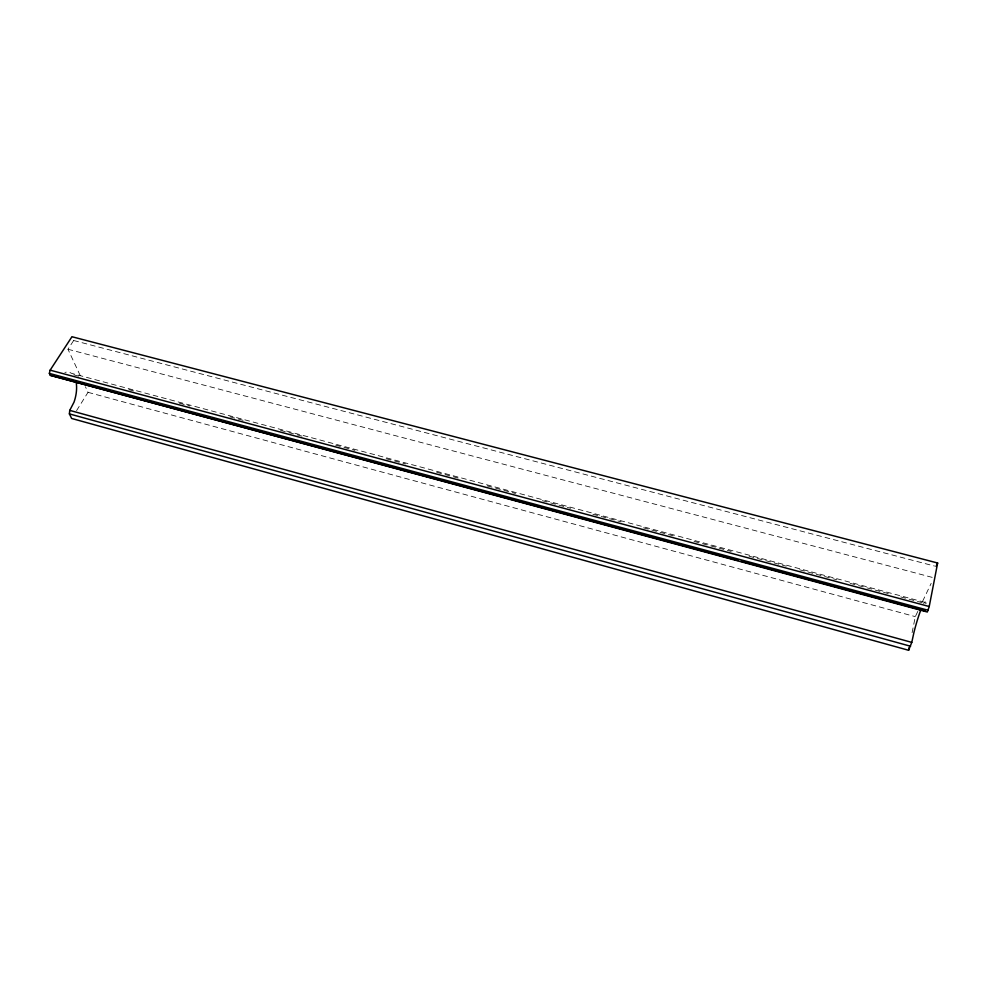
<?xml version="1.0" encoding="UTF-8"?>
<svg xmlns="http://www.w3.org/2000/svg" width="987" height="987" viewBox="0 0 987 987"><rect width="100%" height="100%" fill="white"/><g stroke="black" fill="none" stroke-linecap="round" stroke-linejoin="round"><path stroke-width="0.74" stroke-dasharray="4.93 3.7" d="M912.099 632.729L915.307 616.641L917.947 611.089M922.574 601.379L931.173 583.354M76.567 410.629L88.028 392.332L85.437 386.768M80.268 375.652L67.98 349.25L73.667 340.503L71.952 336.727M73.667 340.503L934.529 566.057M67.98 349.25L933.813 577.802M924.708 602.292L71.36 373.271A24.379 12.72 -74.4 0 0 64.883 372.457M73.815 374.863L79.762 376.454M128.841 389.631L134.787 391.234M179.412 403.214L189.825 406.015M229.971 416.798L244.85 420.795M280.542 430.381L304.341 436.772M335.58 445.149L354.913 450.343M386.139 458.733L405.472 463.927M436.71 472.317L460.51 478.707M487.282 485.9L515.535 493.488M542.307 500.668L570.572 508.268M592.879 514.252L621.131 521.839M643.438 527.835L676.169 536.62M694.009 541.419L731.194 551.4M749.047 556.187L786.22 566.18M799.606 569.77L836.791 579.764M850.177 583.354L891.816 594.532M900.749 596.938L926.028 603.723A28.364 3.245 -75 0 0 923.672 603.699M88.028 392.332L915.307 616.641"/><path stroke-width="1.48" d="M921.266 608.856A28.364 3.245 -75 0 0 914.011 632.136L911.778 642.377L908.608 650.273L71.644 418.463L69.386 413.898L69.744 410.382L74 402.19A24.379 12.72 -74.4 0 0 75.9 381.093M929.223 606.524L937.65 563.009L71.952 336.727L50.14 370.162L49.35 373.394L50.312 375.344L927.336 612.014L929.223 606.524L50.14 370.162M908.608 650.273L909.187 647.349M936.021 566.452L937.65 563.009M50.312 375.344L738.054 560.505M49.35 373.394L928.187 610.274M741.027 561.307L925.362 611.027M69.744 410.382L911.778 642.377M69.386 413.898L910.582 646.251"/></g></svg>
